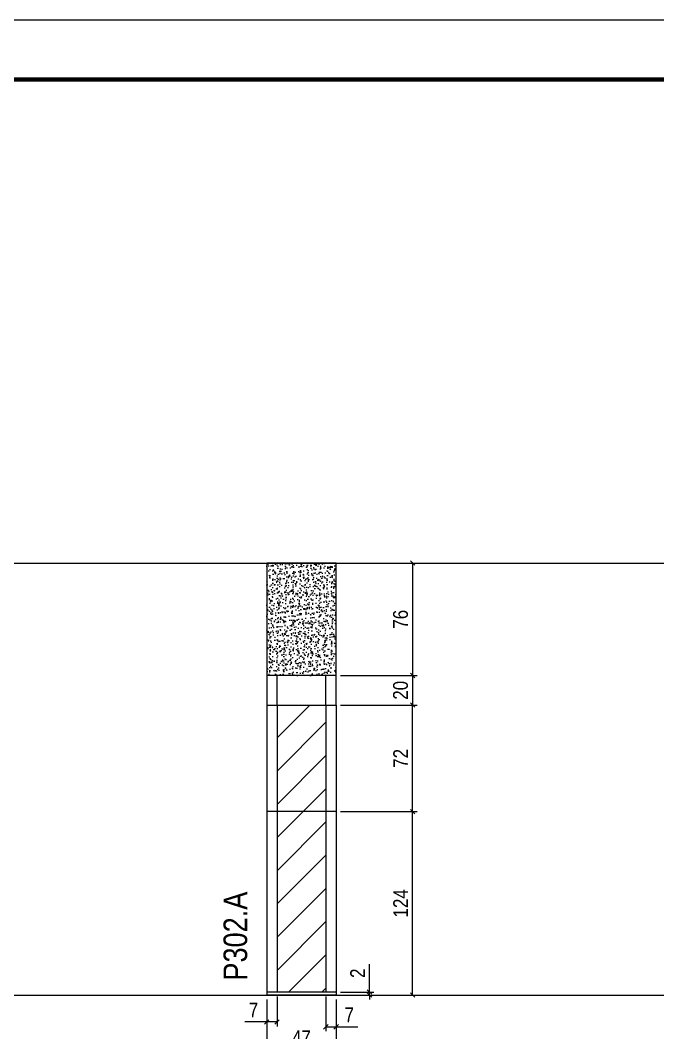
# Model space of a CAD drawing. Extents: x 2296 to 12463, y 760 to 16806.
# Drawn here: x 8101 to 8532, y 14908 to 15593 of the extents above; entities that cross this region are included whole.
import ezdxf

# ---------------------------------------------------------------- set-up
doc = ezdxf.new("R2010")
doc.units = 0
doc.linetypes.add('DASHED', pattern=[0.75, 0.5, -0.25])
doc.linetypes.add('HIDDEN', pattern=[0.375, 0.25, -0.125])
for name, color, linetype, lineweight in [('CARIMBO', 255, 'Continuous', 9), ('Folhas', 255, 'Continuous', 9), ('Hachura', 251, 'Continuous', 9), ('SARRAFO DE PRESSAO', 251, 'DASHED', 9)]:
    doc.layers.add(name, color=color, linetype=linetype, lineweight=lineweight)
for name, color, linetype in [('COTA', 241, 'Continuous'), ('NOMENCLATURA', 7, 'Continuous'), ('Painéis', 200, 'Continuous'), ('SARR_2.2x7', 40, 'Continuous')]:
    doc.layers.add(name, color=color, linetype=linetype)
doc.styles.add('ARIAL_NARROW', font='ARIALN.TTF', dxfattribs={"height": 0.2})
doc.styles.add('COTA TECNICA', font='techl___.ttf', dxfattribs={"height": 10})
doc.styles.add('COTA TECNICA-50', font='techl___.ttf', dxfattribs={"height": 10})
doc.dimstyles.new('COTA PAINEL-50', dxfattribs={"dimtxt": 10, "dimasz": 3, "dimexe": 3, "dimexo": 3, "dimgap": 3, "dimtad": 1, "dimdec": 1, "dimzin": 12, "dimdsep": 46, "dimtxsty": 'COTA TECNICA-50', "dimblk1": 'OBLIQUE', "dimblk2": 'OBLIQUE', "dimsah": 1, "dimcen": 0.9, "dimclrd": 4, "dimclre": 4, "dimclrt": 240, "dimadec": 1, "dimazin": 3, "dimtfac": 1, "dimtdec": 1, "dimtmove": 0, "dimatfit": 3, "dimfxl": 1, "dimtolj": 1, "dimtzin": 12, "dimarcsym": 0})
doc.dimstyles.new('PAINEL', dxfattribs={"dimtxt": 10, "dimasz": 3, "dimexe": 3, "dimexo": 3, "dimgap": 3, "dimtad": 1, "dimdec": 1, "dimzin": 12, "dimdsep": 46, "dimtxsty": 'COTA TECNICA', "dimblk1": 'OBLIQUE', "dimblk2": 'OBLIQUE', "dimsah": 1, "dimcen": 0.9, "dimclrd": 4, "dimclre": 4, "dimclrt": 240, "dimadec": 1, "dimazin": 3, "dimtfac": 1, "dimtdec": 1, "dimtmove": 0, "dimatfit": 3, "dimfxl": 1, "dimtolj": 1, "dimtzin": 12, "dimarcsym": 0})

# ---------------------------------------------------------------- blocks, each defined once
blk = doc.blocks.new('9999999999')
at = {"layer": 'Folhas'}
blk.add_lwpolyline([(98138.98, 34190.21), (99623.98, 34190.21), (99623.98, 35240.21), (98138.98, 35240.21)], close=True, dxfattribs=at)
at = {"layer": 'Folhas', "color": 30, "const_width": 3}
blk.add_lwpolyline([(98213.98, 34230.21), (99583.98, 34230.21), (99583.98, 35200.21), (98213.98, 35200.21)], close=True, dxfattribs=at)
blk = doc.blocks.new('_Oblique')
at = {"color": 0, "linetype": 'ByBlock', "lineweight": -2}
blk.add_line((-0.5, -0.5), (0.5, 0.5), dxfattribs=at)
blk = doc.blocks.new('*D1520')
at = {"layer": 'COTA', "color": 4, "lineweight": -2, "transparency": 16777216}
for p, q in [((8336.93, 14935.65), (8336.93, 14954.45)), ((8317.41, 14935.65), (8339.93, 14935.65)), ((8317.41, 14933.65), (8339.93, 14933.65)), ((8336.93, 14933.65), (8336.93, 14935.65)), ((8336.93, 14933.65), (8336.93, 14930.65))]:
    blk.add_line(p, q, dxfattribs=at)
at = {"layer": 'Defpoints', "color": 0, "transparency": 16777216}
for p in [(8314.41, 14935.65), (8314.41, 14933.65), (8336.93, 14933.65)]:
    blk.add_point(p, dxfattribs=at)
at = {"layer": 'COTA', "color": 4, "lineweight": -2, "transparency": 16777216, "xscale": 3, "yscale": 3, "zscale": 3}
for p, rotation in [((8336.93, 14935.65), 270), ((8336.93, 14933.65), 90)]:
    blk.add_blockref('_Oblique', p, dxfattribs=dict(at, rotation=rotation))
at = {"layer": 'COTA', "color": 240, "transparency": 16777216, "insert": (8328.93, 14948.39), "char_height": 10, "attachment_point": 5, "rotation": 90, "style": 'COTA TECNICA-50'}
blk.add_mtext('\\A1;2', dxfattribs=at)
blk = doc.blocks.new('*D1521')
at = {"layer": 'COTA', "color": 4, "lineweight": -2, "transparency": 16777216}
for p, q in [((8267.41, 14930.65), (8267.41, 14912.47)), ((8274.41, 14932.65), (8274.41, 14912.47)), ((8267.41, 14915.47), (8252.68, 14915.47)), ((8274.41, 14915.47), (8267.41, 14915.47))]:
    blk.add_line(p, q, dxfattribs=at)
at = {"layer": 'Defpoints', "color": 0, "transparency": 16777216}
for p in [(8267.41, 14933.65), (8274.41, 14935.65), (8267.41, 14915.47)]:
    blk.add_point(p, dxfattribs=at)
at = {"layer": 'COTA', "color": 4, "lineweight": -2, "transparency": 16777216, "xscale": 3, "yscale": 3, "zscale": 3, "rotation": 180}
blk.add_blockref('_Oblique', (8267.41, 14915.47), dxfattribs=at)
at = {"layer": 'COTA', "color": 4, "lineweight": -2, "transparency": 16777216, "xscale": 3, "yscale": 3, "zscale": 3}
blk.add_blockref('_Oblique', (8274.41, 14915.47), dxfattribs=at)
at = {"layer": 'COTA', "color": 240, "transparency": 16777216, "insert": (8258.54, 14923.54), "char_height": 10, "attachment_point": 5, "style": 'COTA TECNICA-50'}
blk.add_mtext('\\A1;7', dxfattribs=at)
blk = doc.blocks.new('*D1522')
at = {"layer": 'COTA', "color": 4, "lineweight": -2, "transparency": 16777216}
for p, q in [((8307.41, 14932.65), (8307.41, 14909.2)), ((8314.41, 14930.65), (8314.41, 14909.2)), ((8307.41, 14912.2), (8314.41, 14912.2)), ((8314.41, 14912.2), (8329.14, 14912.2))]:
    blk.add_line(p, q, dxfattribs=at)
at = {"layer": 'Defpoints', "color": 0, "transparency": 16777216}
for p in [(8307.41, 14935.65), (8314.41, 14933.65), (8314.41, 14912.2)]:
    blk.add_point(p, dxfattribs=at)
at = {"layer": 'COTA', "color": 4, "lineweight": -2, "transparency": 16777216, "xscale": 3, "yscale": 3, "zscale": 3, "rotation": 180}
blk.add_blockref('_Oblique', (8307.41, 14912.2), dxfattribs=at)
at = {"layer": 'COTA', "color": 4, "lineweight": -2, "transparency": 16777216, "xscale": 3, "yscale": 3, "zscale": 3}
blk.add_blockref('_Oblique', (8314.41, 14912.2), dxfattribs=at)
at = {"layer": 'COTA', "color": 240, "transparency": 16777216, "insert": (8323.27, 14920.28), "char_height": 10, "attachment_point": 5, "style": 'COTA TECNICA-50'}
blk.add_mtext('\\A1;7', dxfattribs=at)
blk = doc.blocks.new('*D1523')
at = {"layer": 'COTA', "color": 4, "linetype": 'ByBlock', "lineweight": -2, "transparency": 16777216}
for p, q in [((8317.41, 15057.65), (8369.07, 15057.65)), ((8366.07, 14933.65), (8366.07, 15057.65)), ((8317.41, 14933.65), (8369.07, 14933.65))]:
    blk.add_line(p, q, dxfattribs=at)
at = {"layer": 'Defpoints', "color": 0, "linetype": 'ByBlock', "transparency": 16777216}
for p in [(8314.41, 15057.65), (8366.07, 15057.65), (8314.41, 14933.65)]:
    blk.add_point(p, dxfattribs=at)
at = {"layer": 'COTA', "color": 4, "linetype": 'ByBlock', "lineweight": -2, "transparency": 16777216, "xscale": 3, "yscale": 3, "zscale": 3}
for p, rotation in [((8366.07, 15057.65), 90), ((8366.07, 14933.65), 270)]:
    blk.add_blockref('_Oblique', p, dxfattribs=dict(at, rotation=rotation))
at = {"layer": 'COTA', "color": 240, "linetype": 'ByBlock', "transparency": 16777216, "insert": (8358, 14995.65), "char_height": 10, "attachment_point": 5, "rotation": 90, "style": 'COTA TECNICA'}
blk.add_mtext('\\A1;124', dxfattribs=at)
blk = doc.blocks.new('*D1532')
at = {"layer": 'COTA', "color": 4, "linetype": 'ByBlock', "lineweight": -2, "transparency": 16777216}
for p, q in [((8317.41, 15225.65), (8369.07, 15225.65)), ((8366.07, 15225.65), (8366.07, 15149.65)), ((8317.41, 15149.65), (8369.07, 15149.65))]:
    blk.add_line(p, q, dxfattribs=at)
at = {"layer": 'Defpoints', "color": 0, "linetype": 'ByBlock', "transparency": 16777216}
for p in [(8314.41, 15225.65), (8314.41, 15149.65), (8366.07, 15149.65)]:
    blk.add_point(p, dxfattribs=at)
at = {"layer": 'COTA', "color": 4, "linetype": 'ByBlock', "lineweight": -2, "transparency": 16777216, "xscale": 3, "yscale": 3, "zscale": 3}
for p, rotation in [((8366.07, 15225.65), 90), ((8366.07, 15149.65), 270)]:
    blk.add_blockref('_Oblique', p, dxfattribs=dict(at, rotation=rotation))
at = {"layer": 'COTA', "color": 240, "linetype": 'ByBlock', "transparency": 16777216, "insert": (8357.97, 15187.65), "char_height": 10, "attachment_point": 5, "rotation": 90, "style": 'COTA TECNICA'}
blk.add_mtext('\\A1;76', dxfattribs=at)
blk = doc.blocks.new('*D1533')
at = {"layer": 'COTA', "color": 4, "linetype": 'ByBlock', "lineweight": -2, "transparency": 16777216}
for p, q in [((8267.41, 14930.65), (8267.41, 14893.72)), ((8314.41, 14930.65), (8314.41, 14893.72)), ((8314.41, 14896.72), (8267.41, 14896.72))]:
    blk.add_line(p, q, dxfattribs=at)
at = {"layer": 'Defpoints', "color": 0, "linetype": 'ByBlock', "transparency": 16777216}
for p in [(8267.41, 14933.65), (8314.41, 14933.65), (8267.41, 14896.72)]:
    blk.add_point(p, dxfattribs=at)
at = {"layer": 'COTA', "color": 4, "linetype": 'ByBlock', "lineweight": -2, "transparency": 16777216, "xscale": 3, "yscale": 3, "zscale": 3, "rotation": 180}
blk.add_blockref('_Oblique', (8267.41, 14896.72), dxfattribs=at)
at = {"layer": 'COTA', "color": 4, "linetype": 'ByBlock', "lineweight": -2, "transparency": 16777216, "xscale": 3, "yscale": 3, "zscale": 3}
blk.add_blockref('_Oblique', (8314.41, 14896.72), dxfattribs=at)
at = {"layer": 'COTA', "color": 240, "linetype": 'ByBlock', "transparency": 16777216, "insert": (8290.91, 14904.8), "char_height": 10, "attachment_point": 5, "style": 'COTA TECNICA'}
blk.add_mtext('\\A1;47', dxfattribs=at)
blk = doc.blocks.new('*D1534')
at = {"layer": 'COTA', "color": 4, "linetype": 'ByBlock', "lineweight": -2, "transparency": 16777216}
for p, q in [((8317.41, 15129.65), (8369.07, 15129.65)), ((8366.07, 15057.65), (8366.07, 15129.65)), ((8317.41, 15057.65), (8369.07, 15057.65))]:
    blk.add_line(p, q, dxfattribs=at)
at = {"layer": 'Defpoints', "color": 0, "linetype": 'ByBlock', "transparency": 16777216}
for p in [(8314.41, 15129.65), (8366.07, 15129.65), (8314.41, 15057.65)]:
    blk.add_point(p, dxfattribs=at)
at = {"layer": 'COTA', "color": 4, "linetype": 'ByBlock', "lineweight": -2, "transparency": 16777216, "xscale": 3, "yscale": 3, "zscale": 3}
for p, rotation in [((8366.07, 15129.65), 90), ((8366.07, 15057.65), 270)]:
    blk.add_blockref('_Oblique', p, dxfattribs=dict(at, rotation=rotation))
at = {"layer": 'COTA', "color": 240, "linetype": 'ByBlock', "transparency": 16777216, "insert": (8358, 15093.65), "char_height": 10, "attachment_point": 5, "rotation": 90, "style": 'COTA TECNICA'}
blk.add_mtext('\\A1;72', dxfattribs=at)
blk = doc.blocks.new('*D1541')
at = {"layer": 'COTA', "color": 4, "lineweight": -2, "transparency": 16777216}
for p, q in [((8317.41, 15149.65), (8369.07, 15149.65)), ((8366.07, 15149.65), (8366.07, 15129.65)), ((8317.41, 15129.65), (8369.07, 15129.65))]:
    blk.add_line(p, q, dxfattribs=at)
at = {"layer": 'Defpoints', "color": 0, "transparency": 16777216}
for p in [(8314.41, 15149.65), (8314.41, 15129.65), (8366.07, 15129.65)]:
    blk.add_point(p, dxfattribs=at)
at = {"layer": 'COTA', "color": 4, "lineweight": -2, "transparency": 16777216, "xscale": 3, "yscale": 3, "zscale": 3}
for p, rotation in [((8366.07, 15149.65), 90), ((8366.07, 15129.65), 270)]:
    blk.add_blockref('_Oblique', p, dxfattribs=dict(at, rotation=rotation))
at = {"layer": 'COTA', "color": 240, "transparency": 16777216, "insert": (8357.97, 15139.65), "char_height": 10, "attachment_point": 5, "rotation": 90, "style": 'COTA TECNICA'}
blk.add_mtext('\\A1;20', dxfattribs=at)

msp = doc.modelspace()

# ---------------------------------------------------------------- hatches: boundary and pattern name
at = {"layer": 'COTA', "linetype": 'ByBlock'}
h = msp.add_hatch(dxfattribs=at)
h.set_pattern_fill('AR-CONC', color=256, scale=0.9)
h.set_pattern_definition([(50, (-123033.7594, -18544.0655), (6.45534164, -0.56476921), [0.675, -7.425]), (355, (-123033.7594, -18544.0655), (-1.248762, 6.7697292), [0.54, -5.94]), (100.4514445, (-123033.2214, -18544.1126), (5.20657962, 6.20495992), [0.57366173, -6.310279]), (46.1842, (-123033.759, -18542.2655), (9.60517198, -1.48967353), [1.0125, -11.1375]), (96.6356355, (-123032.959, -18542.39), (8.4119575, 8.7670674), [0.8604931, -9.46542384]), (351.184164, (-123033.759, -18542.266), (8.4119575, 8.7670674), [0.81, -8.91]), (21, (-123032.8594, -18542.7155), (5.37216347, -3.62357002), [0.675, -7.425]), (326, (-123032.8594, -18542.7155), (2.189838, 6.5263504), [0.54, -5.94]), (71.451445, (-123032.412, -18543.0175), (7.5620014, 2.90278038), [0.5736617, -6.310279]), (37.5, (-123033.7594, -18544.0655), (0.109438698, 2.996044684), [0, -5.868, 0, -6.03, 0, -5.9625]), (7.5, (-123033.7594, -18544.0655), (2.36762584, 3.54970541), [0, -3.438, 0, -5.733, 0, -2.2725]), (327.5, (-123035.7664, -18544.0655), (4.804401926, -0.202993846), [0, -2.25, 0, -7.02, 0, -9.315]), (317.5, (-123036.6664, -18544.0655), (5.24867552, 0.90094484), [0, -2.925, 0, -4.662, 0, -6.615])])
h.paths.add_polyline_path([(8314.41, 15149.65), (8314.41, 15225.65), (8267.41, 15225.65), (8267.41, 15149.65)])
at = {"layer": 'Hachura', "linetype": 'ByBlock'}
h = msp.add_hatch(dxfattribs=at)
h.set_pattern_fill('ANSI31', color=256, scale=5)
h.set_pattern_definition([(45, (13.5, 6891.45), (-11.22532, 11.22532), [])])
h.paths.add_polyline_path([(8307.41, 15057.65), (8274.41, 15057.65), (8274.41, 14935.65), (8307.41, 14935.65)])
h.paths.add_polyline_path([(8274.41, 15057.65), (8307.41, 15057.65), (8307.41, 15129.65), (8274.41, 15129.65)])

# ---------------------------------------------------------------- linework, layer by layer
at = {"layer": 'CARIMBO', "color": 3}
for p, q in [((4483.39, 15225.65), (9625.18, 15225.65)), ((4483.39, 14933.65), (9625.18, 14933.65))]:
    msp.add_line(p, q, dxfattribs=at)
at = {"layer": 'COTA', "linetype": 'ByBlock'}
for p, q in [((8314.41, 15225.65), (8267.41, 15225.65)), ((8267.41, 15225.65), (8267.41, 15149.65)), ((8314.41, 15149.65), (8314.41, 15225.65))]:
    msp.add_line(p, q, dxfattribs=at)
at = {"layer": 'Painéis'}
for p, q in [((8267.41, 15129.65), (8267.41, 14933.65)), ((8267.41, 15129.65), (8314.41, 15129.65)), ((8314.41, 15129.65), (8314.41, 14933.65)), ((8314.41, 15057.65), (8267.41, 15057.65)), ((8314.41, 14935.65), (8267.41, 14935.65)), ((8314.41, 14933.65), (8267.41, 14933.65))]:
    msp.add_line(p, q, dxfattribs=at)
msp.add_lwpolyline([(8267.41, 15129.65), (8314.41, 15129.65), (8314.41, 15149.65), (8267.41, 15149.65)], close=True, dxfattribs=at)
at = {"layer": 'SARR_2.2x7', "linetype": 'HIDDEN'}
for p, q in [((8274.41, 15129.65), (8274.41, 15149.65)), ((8307.41, 15129.65), (8307.41, 15149.65)), ((8274.41, 15129.65), (8274.41, 15057.65)), ((8307.41, 15129.65), (8307.41, 15057.65)), ((8274.41, 15057.65), (8274.41, 14935.65)), ((8307.41, 15057.65), (8307.41, 14935.65))]:
    msp.add_line(p, q, dxfattribs=at)

# ---------------------------------------------------------------- block references
at = {"layer": 'SARRAFO DE PRESSAO', "color": 6, "linetype": 'ByBlock'}
msp.add_blockref('9999999999', (-90485.59, -19647.64), dxfattribs=at)

# ---------------------------------------------------------------- texts
at = {"layer": 'NOMENCLATURA', "style": 'ARIAL_NARROW'}
msp.add_text('P302.A', height=16, rotation=90, dxfattribs=at).set_placement((8254.23, 14943.42))

# ---------------------------------------------------------------- dimensions: what is measured, and where the dimension line sits
at = {"layer": 'COTA', "linetype": 'ByBlock'}
for base, p1, p2, override, picture, middle in [((8366.07, 15149.65), (8314.41, 15225.65), (8314.41, 15149.65), {"dimarcsym": 1}, '*D1532', (8357.97, 15187.65)), ((8366.07, 15129.65), (8314.41, 15057.65), (8314.41, 15129.65), {"dimarcsym": 2}, '*D1534', (8358, 15093.65)), ((8366.07, 15057.65), (8314.41, 14933.65), (8314.41, 15057.65), {"dimarcsym": 1}, '*D1523', (8358, 14995.65))]:
    dim = msp.add_linear_dim(base=base, p1=p1, p2=p2, angle=90, dimstyle='PAINEL', override=override, dxfattribs=at)
    dim.commit()
    dim.dimension.update_dxf_attribs({"geometry": picture, "text_midpoint": middle})
at = {"layer": 'COTA'}
for base, p1, p2, dimstyle, picture, middle in [((8366.07, 15129.65), (8314.41, 15149.65), (8314.41, 15129.65), 'PAINEL', '*D1541', (8366.07, 15139.65)), ((8336.93, 14933.65), (8314.41, 14935.65), (8314.41, 14933.65), 'COTA PAINEL-50', '*D1520', (8336.93, 14948.39))]:
    dim = msp.add_linear_dim(base=base, p1=p1, p2=p2, angle=90, dimstyle=dimstyle, dxfattribs=at)
    dim.commit()
    dim.dimension.update_dxf_attribs({"geometry": picture, "text_midpoint": middle, "dimtype": 160})
for base, p1, p2, picture, middle in [((8267.41, 14915.47), (8274.41, 14935.65), (8267.41, 14933.65), '*D1521', (8258.54, 14923.54)), ((8314.41, 14912.2), (8307.41, 14935.65), (8314.41, 14933.65), '*D1522', (8323.27, 14920.28))]:
    dim = msp.add_linear_dim(base=base, p1=p1, p2=p2, dimstyle='COTA PAINEL-50', dxfattribs=at)
    dim.commit()
    dim.dimension.update_dxf_attribs({"geometry": picture, "text_midpoint": middle})
at = {"layer": 'COTA', "linetype": 'ByBlock'}
dim = msp.add_linear_dim(base=(8267.41, 14896.72), p1=(8314.41, 14933.65), p2=(8267.41, 14933.65), dimstyle='PAINEL', override={"dimarcsym": 2}, dxfattribs=at)
dim.commit()
dim.dimension.update_dxf_attribs({"geometry": '*D1533', "text_midpoint": (8290.91, 14904.8)})

doc.saveas('drawing.dxf')
